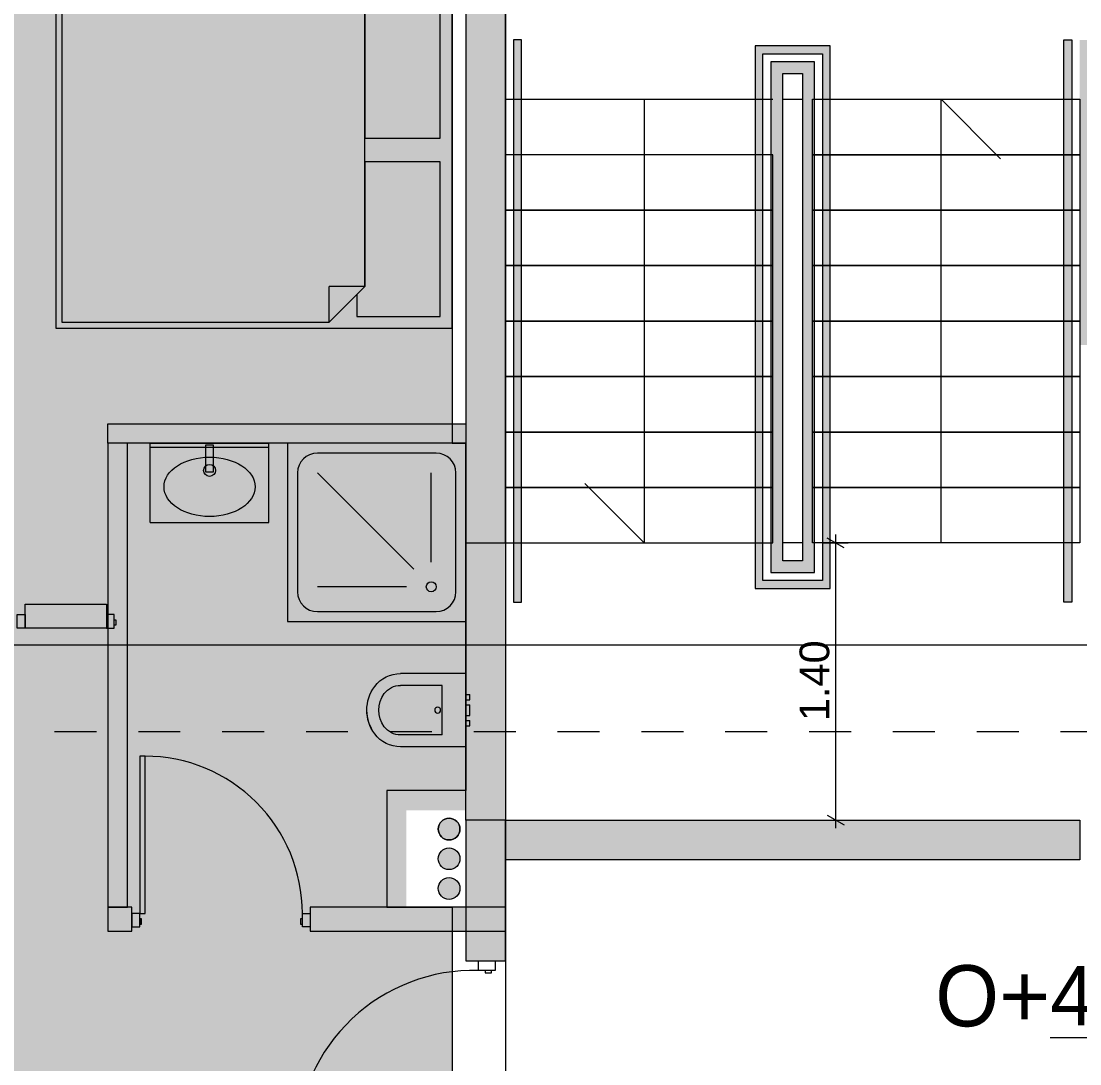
# Model space of a CAD drawing. Header units: millimetres. Extents: x 475159934 to 476245151, y 4620917055 to 4621447368.
# Drawn here: x 475259279 to 475264624, y 4621054556 to 4621059821 of the extents above; entities that cross this region are included whole.
import ezdxf

# ---------------------------------------------------------------- set-up
doc = ezdxf.new("R2010")
doc.units = ezdxf.units.MM
doc.header["$MEASUREMENT"] = 0
doc.set_wipeout_variables(frame=1)
doc.linetypes.add('Dashed', pattern=[423.333333, 211.666667, -211.666667])
doc.linetypes.add('Wipeout_Contour', pattern=[1000, 0, -1000])
for name, color, linetype, lineweight in [('2D Drafting - General_Pen_No__1_Pen_No__7_Pen_No__7', 7, 'Continuous', 0), ('2D Drafting - General_Pen_No__250_Pen_No__2_Pen_No__250', 7, 'Continuous', 0), ('2D Drafting - General_Pen_No__250_Pen_No__2_Pen_No__7', 7, 'Continuous', 0), ('2D Drafting - General_Pen_No__250_Pen_No__7_Pen_No__154', 154, 'Continuous', 0), ('2D Drafting - General_Pen_No__250_Pen_No__7_Pen_No__250', 7, 'Continuous', 0), ('2D Drafting - General_Pen_No__250_Pen_No__7_Pen_No__7', 7, 'Continuous', 0), ('2D Drafting - General_Pen_No__7_Pen_No__7_Pen_No__7', 7, 'Continuous', 0), ('Doors_Pen_No__7_Pen_No__7_Pen_No__7', 7, 'Continuous', 0), ('G-Anno-Nplt_Pen_No__151', 151, 'Continuous', 0), ('G-Anno-Nplt_Pen_No__4', 7, 'Continuous', 0), ('G-Anno-Nplt_Pen_No__7', 7, 'Continuous', 0), ('gegmebi_Pen_No__7_Pen_No__7', 7, 'Continuous', 0), ('New_._Pen_No__1', 1, 'Continuous', 0), ('New_2D Drafting - General_Pen_No__1', 1, 'Continuous', 0), ('New_2D Drafting - General_Pen_No__4', 7, 'Continuous', 0), ('New_shenobebi_Pen_No__1', 1, 'Continuous', 0), ('shaxtebi da milebi_Pen_No__1_Pen_No__1_Pen_No__1', 1, 'Continuous', 0), ('shaxtebi da milebi_Pen_No__5_Pen_No__5_Pen_No__5', 5, 'Continuous', 0), ('zoma_Pen_No__142', 142, 'Continuous', 0), ('zoma_Pen_No__5_Pen_No__5', 5, 'Continuous', 0)]:
    doc.layers.add(name, color=color, linetype=linetype, lineweight=lineweight)
for name, color, linetype in [('New_Interior - Furniture', 7, 'Continuous'), ('New_R03_Nakveti', 7, 'Continuous'), ('zoma', 7, 'Continuous')]:
    doc.layers.add(name, color=color, linetype=linetype)
for name, color, linetype, lineweight, true_color in [('New_Interior - Furniture _Pen_No__252', 7, 'Continuous', 0, 0x666666), ('New_R03_Nakveti_Pen_No__252', 7, 'Continuous', 0, 0x666666), ('shaxtebi da milebi_Pen_No__1_Pen_No__1_Pen_No__252', 7, 'Continuous', 0, 0x666666)]:
    doc.layers.add(name, color=color, linetype=linetype, lineweight=lineweight, true_color=true_color)
doc.styles.add('GENERATED_STYLE_3', font='arial.ttf')
doc.styles.add('GENERATED_STYLE_6', font='avaza.ttf')
doc.dimstyles.new('GENERATED_STYLE__3', dxfattribs={"dimtxt": 200, "dimasz": 64.421331, "dimexe": 0.18, "dimexo": 3, "dimgap": 0, "dimtad": 1, "dimtih": 1, "dimtoh": 1, "dimlfac": 0.001, "dimzin": 0, "dimdsep": 46, "dimtxsty": 'GENERATED_STYLE_3', "dimblk": 'ARROWHEAD_2', "dimblk1": 'ARROWHEAD_2', "dimblk2": 'ARROWHEAD_2', "dimcen": 0.09, "dimclrd": 142, "dimclre": 142, "dimclrt": 142, "dimadec": 0, "dimazin": 0, "dimtfac": 1, "dimtdec": 4, "dimtmove": 0, "dimatfit": 3, "dimfxl": 1, "dimtolj": 1, "dimtzin": 0, "dimarcsym": 0})
doc.dimstyles.new('GENERATED_STYLE__5', dxfattribs={"dimtxt": 150, "dimasz": 64.421331, "dimexe": 0.18, "dimexo": 3, "dimgap": 0, "dimtad": 1, "dimlfac": 0.001, "dimzin": 0, "dimdsep": 46, "dimtxsty": 'GENERATED_STYLE_3', "dimblk": 'ARROWHEAD_2', "dimblk1": 'ARROWHEAD_2', "dimblk2": 'ARROWHEAD_2', "dimcen": 0.09, "dimclrd": 142, "dimclre": 142, "dimclrt": 142, "dimadec": 0, "dimazin": 0, "dimtfac": 1, "dimtdec": 4, "dimtmove": 0, "dimatfit": 3, "dimfxl": 1, "dimtolj": 1, "dimtzin": 0, "dimarcsym": 0})
doc.dimstyles.new('GENERATED_STYLE__6', dxfattribs={"dimtxt": 200, "dimasz": 64.421331, "dimexe": 0.18, "dimexo": 3, "dimgap": 0, "dimtad": 1, "dimlfac": 0.001, "dimzin": 0, "dimdsep": 46, "dimtxsty": 'GENERATED_STYLE_3', "dimblk": 'ARROWHEAD_2', "dimblk1": 'ARROWHEAD_2', "dimblk2": 'ARROWHEAD_2', "dimcen": 0.09, "dimclrd": 142, "dimclre": 142, "dimclrt": 142, "dimadec": 0, "dimazin": 0, "dimtfac": 1, "dimtdec": 4, "dimtmove": 0, "dimatfit": 3, "dimfxl": 1, "dimtolj": 1, "dimtzin": 0, "dimarcsym": 0})

# ---------------------------------------------------------------- blocks, each defined once
blk = doc.blocks.new('Bed Layout 23_5')
at = {"layer": 'New_R03_Nakveti_Pen_No__252', "color": 251, "linetype": 'Continuous', "lineweight": 0, "true_color": 0x666666}
for p, q in [((-900, 0), (-1399.9, 0)), ((-1399.9, 0), (-1399.9, -300)), ((-900, -300), (-900, 0)), ((900, 0), (-900, 0)), ((-900, 0), (-900, -2000)), ((900, -2000), (900, 0)), ((-1399.9, -300), (-900, -300)), ((-690, -440), (-870, -620)), ((0, -440), (-690, -440)), ((-690, -440), (-690, -620)), ((690, -440), (0, -440)), ((870, -620), (690, -440)), ((690, -440), (690, -620)), ((-870, -620), (-870, -1970)), ((-870, -620), (-690, -620)), ((870, -620), (690, -620)), ((870, -1970), (870, -620)), ((-870, -1970), (0, -1970)), ((0, -1970), (870, -1970)), ((-900, -2000), (900, -2000))]:
    blk.add_line(p, q, dxfattribs=at)
at = {"layer": 'New_R03_Nakveti_Pen_No__252', "color": 251, "linetype": 'Continuous', "lineweight": 0, "true_color": 0x666666, "flags": 128}
for points in [[(-60, -440), (-60, -60), (-840, -60), (-840, -480), (-730, -480), (-690, -440)], [(690, -440), (730, -480), (840, -480), (840, -60), (60, -60), (60, -440)]]:
    blk.add_lwpolyline(points, close=True, dxfattribs=at)
blk = doc.blocks.new('Shower Tray 26_6')
at = {"layer": 'New_Interior - Furniture _Pen_No__252', "color": 251, "linetype": 'Continuous', "lineweight": 0, "true_color": 0x666666}
for p, q in [((750, 850), (150, 850)), ((50, 750), (50, 150)), ((175, 300), (175, 750)), ((263.4, 263.4), (750, 750)), ((850, 150), (850, 750)), ((300, 175), (750, 175)), ((150, 50), (750, 50))]:
    blk.add_line(p, q, dxfattribs=at)
at = {"layer": 'New_Interior - Furniture _Pen_No__252', "color": 251, "linetype": 'Continuous', "lineweight": 0, "true_color": 0x666666, "flags": 128}
blk.add_lwpolyline([(900, 0), (900, 900), (0, 900), (0, 0)], close=True, dxfattribs=at)
at = {"layer": 'New_Interior - Furniture _Pen_No__252', "color": 251, "linetype": 'Continuous', "lineweight": 0, "true_color": 0x666666}
blk.add_circle((175, 175), 25, dxfattribs=at)
for centre, start, end in [((150, 750), 90, 180), ((750, 750), 0, 90), ((150, 150), 180, 270), ((750, 150), 270, 0)]:
    blk.add_arc(centre, 100, start, end, dxfattribs=at)
blk = doc.blocks.new('Multi-Basin Counter 26')
at = {"layer": 'New_Interior - Furniture _Pen_No__252', "color": 251, "linetype": 'Continuous', "lineweight": 0, "true_color": 0x666666}
for p, q in [((-300, 0), (300, 0)), ((-300, -400), (-300, 0)), ((300, -400), (300, 0)), ((-300, -20), (300, -20)), ((-300, -400), (300, -400))]:
    blk.add_line(p, q, dxfattribs=at)
at = {"layer": 'New_Interior - Furniture _Pen_No__252', "color": 251, "linetype": 'Continuous', "lineweight": 0, "true_color": 0x666666, "flags": 128}
blk.add_lwpolyline([(-20, -145), (20, -145), (20, -10), (-20, -10)], close=True, dxfattribs=at)
at = {"layer": 'New_Interior - Furniture _Pen_No__252', "color": 251, "linetype": 'Continuous', "lineweight": 0, "true_color": 0x666666}
blk.add_circle((0, -137.1895), 30, dxfattribs=at)
blk.add_ellipse((0, -220), major_axis=(230, 0), ratio=0.652173913, dxfattribs=at)
blk = doc.blocks.new('Bidet 26')
at = {"layer": 'New_Interior - Furniture _Pen_No__252', "color": 251, "linetype": 'Continuous', "lineweight": 0, "true_color": 0x666666}
for p, q in [((185, 0), (-185, 0)), ((-78.5, 20), (-74.5, 20)), ((-78.5, 0), (-78.5, 20)), ((-74.5, 20), (-65, 20)), ((-65, 20), (-55.5, 20)), ((-55.5, 20), (-51.5, 20)), ((-51.5, 0), (-51.5, 20)), ((-27, 20), (-19.1, 20)), ((-27, 0), (-27, 20)), ((-19.1, 20), (0, 20)), ((0, 20), (19.1, 20)), ((0, 0), (19.1, 0)), ((19.1, 20), (27, 20)), ((19.1, 0), (27, 0)), ((27, 0), (27, 20)), ((51.5, 20), (55.5, 20)), ((51.5, 0), (51.5, 20)), ((51.5, 0), (55.5, 0)), ((55.5, 20), (65, 20)), ((55.5, 0), (65, 0)), ((65, 20), (74.5, 20)), ((65, 0), (74.5, 0)), ((74.5, 20), (78.5, 20)), ((74.5, 0), (78.5, 0)), ((78.5, 0), (78.5, 20)), ((185, 0), (185, -330)), ((-185, 0), (-185, -330)), ((-78.5, 0), (-74.5, 0)), ((-74.5, 0), (-65, 0)), ((-65, 0), (-55.5, 0)), ((-55.5, 0), (-51.5, 0)), ((-27, 0), (-19.1, 0)), ((-19.1, 0), (0, 0)), ((-125, -120), (-125, -330)), ((-125, -120), (125, -120)), ((125, -120), (125, -330))]:
    blk.add_line(p, q, dxfattribs=at)
blk.add_circle((0, -142.5), 15, dxfattribs=at)
for centre, radius, start, end in [((-22.5, -330), 162.5, 180, 233.1301), ((-22.5, -330), 162.5, 180, 233.1301), ((-22.5, -330), 102.5, 180, 233.1301), ((22.5, -330), 102.5, 306.8699, 0), ((22.5, -330), 162.5, 306.8699, 0), ((0, -300), 140, 233.1301, 306.8699), ((0, -300), 200, 233.1301, 306.8699), ((0, -300), 200, 233.1301, 270)]:
    blk.add_arc(centre, radius, start, end, dxfattribs=at)
blk = doc.blocks.new('*D673', base_point=(475826095.8, 4621095193.2))
at = {"layer": 'zoma_Pen_No__142', "color": 142, "linetype": 'Continuous', "lineweight": 0, "transparency": 16777216}
for p, q in [((475263327.7, 4621057186.8), (475263454.9, 4621057186.8)), ((475263433.7, 4621057162.3), (475263348.9, 4621057211.3)), ((475263391.3, 4621057228.3), (475263391.3, 4621057186.8)), ((475263391.3, 4621057186.8), (475263391.3, 4621055786.8)), ((475263348.9, 4621055811.3), (475263433.7, 4621055762.3)), ((475263327.7, 4621055786.8), (475263454.9, 4621055786.8)), ((475263391.3, 4621055786.8), (475263391.3, 4621055745.4))]:
    blk.add_line(p, q, dxfattribs=at)
at = {"layer": 'zoma_Pen_No__142', "color": 142, "lineweight": 0, "transparency": 16777216, "insert": (475263361.3, 4621056286.6), "char_height": 150, "attachment_point": 7, "rotation": 90, "style": 'GENERATED_STYLE_3'}
blk.add_mtext('\\A1;{\\pql;\\fArial|b0|i0|c204|p0;\\W1.000000;1.40}', dxfattribs=at)
blk = doc.blocks.new('ARROWHEAD_2')
at = {"color": 0, "linetype": 'Continuous', "lineweight": 0}
for p, q in [((0, 0), (-1, 0)), ((-0.378, -0.655), (0.378, 0.655))]:
    blk.add_line(p, q, dxfattribs=at)
blk = doc.blocks.new('*D674', base_point=(475826095.8, 4621095193.2))
at = {"layer": 'zoma_Pen_No__142', "color": 142, "linetype": 'Continuous', "lineweight": 0, "transparency": 16777216}
for p, q in [((475263327.7, 4621057186.8), (475263454.9, 4621057186.8)), ((475263433.7, 4621057162.3), (475263348.9, 4621057211.3)), ((475263391.3, 4621057228.3), (475263391.3, 4621057186.8)), ((475263391.3, 4621057186.8), (475263391.3, 4621055786.8)), ((475263348.9, 4621055811.3), (475263433.7, 4621055762.3)), ((475263327.7, 4621055786.8), (475263454.9, 4621055786.8)), ((475263391.3, 4621055786.8), (475263391.3, 4621055745.4))]:
    blk.add_line(p, q, dxfattribs=at)
at = {"layer": 'zoma_Pen_No__142', "color": 142, "lineweight": 0, "transparency": 16777216, "insert": (475263361.3, 4621056286.6), "char_height": 150, "attachment_point": 7, "rotation": 90, "style": 'GENERATED_STYLE_3'}
blk.add_mtext('\\A1;{\\pql;\\fArial|b0|i0|c204|p0;\\W1.000000;1.40}', dxfattribs=at)
blk = doc.blocks.new('*D713', base_point=(475826095.8, 4621095193.2))
at = {"layer": 'zoma_Pen_No__142', "color": 142, "linetype": 'Continuous', "lineweight": 0, "transparency": 16777216}
for p, q in [((475255024.3, 4621039701.2), (475255024.3, 4621039828.4)), ((475261524.3, 4621039701.2), (475261524.3, 4621039828.4)), ((475255048.8, 4621039807.2), (475254999.9, 4621039722.4)), ((475255024.3, 4621039764.8), (475261524.3, 4621039764.8)), ((475261548.8, 4621039807.2), (475261499.9, 4621039722.4))]:
    blk.add_line(p, q, dxfattribs=at)
at = {"layer": 'zoma_Pen_No__142', "color": 142, "lineweight": 0, "transparency": 16777216, "char_height": 200, "attachment_point": 7, "style": 'GENERATED_STYLE_3'}
for s, insert in [('\\A1;{\\pql;\\fArial|b0|i0|c204|p0;\\W1.000000;0.40}', (475255048.8, 4621039804.8)), ('\\A1;{\\pql;\\fArial|b0|i0|c204|p0;\\W1.000000;6.50}', (475258007.4, 4621039804.8)), ('\\A1;{\\pql;\\fArial|b0|i0|c204|p0;\\W1.000000;0.40}', (475260966, 4621039804.8))]:
    blk.add_mtext(s, dxfattribs=dict(at, insert=insert))
blk = doc.blocks.new('*D714', base_point=(475826095.8, 4621095193.2))
at = {"layer": 'zoma_Pen_No__142', "color": 142, "linetype": 'Continuous', "lineweight": 0, "transparency": 16777216}
for p, q in [((475261524.3, 4621039701.2), (475261524.3, 4621039828.4)), ((475261924.3, 4621039701.2), (475261924.3, 4621039828.4)), ((475261548.8, 4621039807.2), (475261499.9, 4621039722.4)), ((475261524.3, 4621039764.8), (475261924.3, 4621039764.8)), ((475261948.8, 4621039807.2), (475261899.9, 4621039722.4))]:
    blk.add_line(p, q, dxfattribs=at)
blk = doc.blocks.new('*D715', base_point=(475826095.8, 4621095193.2))
at = {"layer": 'zoma_Pen_No__142', "color": 142, "linetype": 'Continuous', "lineweight": 0, "transparency": 16777216}
for p, q in [((475261924.3, 4621039701.2), (475261924.3, 4621039828.4)), ((475268424.3, 4621039701.2), (475268424.3, 4621039828.4)), ((475261948.8, 4621039807.2), (475261899.9, 4621039722.4)), ((475261924.3, 4621039764.8), (475268424.3, 4621039764.8)), ((475268448.8, 4621039807.2), (475268399.9, 4621039722.4))]:
    blk.add_line(p, q, dxfattribs=at)
at = {"layer": 'zoma_Pen_No__142', "color": 142, "lineweight": 0, "transparency": 16777216, "char_height": 200, "attachment_point": 7, "style": 'GENERATED_STYLE_3'}
for s, insert in [('\\A1;{\\pql;\\fArial|b0|i0|c204|p0;\\W1.000000;6.50}', (475264907.4, 4621039804.8)), ('\\A1;{\\pql;\\fArial|b0|i0|c204|p0;\\W1.000000;0.40}', (475267866, 4621039804.8))]:
    blk.add_mtext(s, dxfattribs=dict(at, insert=insert))
blk = doc.blocks.new('*D731', base_point=(475826095.8, 4621095193.2))
at = {"layer": 'zoma_Pen_No__142', "color": 142, "linetype": 'Continuous', "lineweight": 0, "transparency": 16777216}
for p, q in [((475300034.2, 4621061002.2), (475299949.4, 4621061051.2)), ((475299991.8, 4621061026.7), (475299991.8, 4621061068.1)), ((475300055.4, 4621061026.7), (475299928.2, 4621061026.7)), ((475299991.8, 4621041672.1), (475299991.8, 4621061026.7)), ((475299949.4, 4621041696.5), (475300034.2, 4621041647.6)), ((475300055.4, 4621041672.1), (475299928.2, 4621041672.1)), ((475299991.8, 4621041630.6), (475299991.8, 4621041672.1))]:
    blk.add_line(p, q, dxfattribs=at)
at = {"layer": 'zoma_Pen_No__142', "color": 142, "lineweight": 0, "transparency": 16777216, "insert": (475299951.8, 4621051006.2), "char_height": 200, "attachment_point": 7, "rotation": 90, "style": 'GENERATED_STYLE_3'}
blk.add_mtext('\\A1;{\\pql;\\fArial|b0|i0|c204|p0;\\W1.000000;19.35}', dxfattribs=at)
blk = doc.blocks.new('*D755', base_point=(475826095.8, 4621095193.2))
at = {"layer": 'zoma_Pen_No__142', "color": 142, "linetype": 'Continuous', "lineweight": 0, "transparency": 16777216}
for p, q in [((475255043.8, 4621063231.9), (475254994.9, 4621063147.1)), ((475255019.4, 4621063125.9), (475255019.4, 4621063253.1)), ((475261543.8, 4621063231.9), (475261494.9, 4621063147.1)), ((475261519.4, 4621063125.9), (475261519.4, 4621063253.1)), ((475255019.4, 4621063189.5), (475261519.4, 4621063189.5))]:
    blk.add_line(p, q, dxfattribs=at)
at = {"layer": 'zoma_Pen_No__142', "color": 142, "lineweight": 0, "transparency": 16777216, "char_height": 200, "attachment_point": 7, "style": 'GENERATED_STYLE_3'}
for s, insert in [('\\A1;{\\pql;\\fArial|b0|i0|c204|p0;\\W1.000000;0.40}', (475255043.9, 4621063229.5)), ('\\A1;{\\pql;\\fArial|b0|i0|c204|p0;\\W1.000000;6.50}', (475258002.4, 4621063229.5)), ('\\A1;{\\pql;\\fArial|b0|i0|c204|p0;\\W1.000000;0.40}', (475260961, 4621063229.5))]:
    blk.add_mtext(s, dxfattribs=dict(at, insert=insert))
blk = doc.blocks.new('*D756', base_point=(475826095.8, 4621095193.2))
at = {"layer": 'zoma_Pen_No__142', "color": 142, "linetype": 'Continuous', "lineweight": 0, "transparency": 16777216}
for p, q in [((475261543.8, 4621063231.9), (475261494.9, 4621063147.1)), ((475261519.4, 4621063125.9), (475261519.4, 4621063253.1)), ((475261943.8, 4621063231.9), (475261894.9, 4621063147.1)), ((475261919.4, 4621063125.9), (475261919.4, 4621063253.1)), ((475261519.4, 4621063189.5), (475261919.4, 4621063189.5))]:
    blk.add_line(p, q, dxfattribs=at)
blk = doc.blocks.new('*D757', base_point=(475826095.8, 4621095193.2))
at = {"layer": 'zoma_Pen_No__142', "color": 142, "linetype": 'Continuous', "lineweight": 0, "transparency": 16777216}
for p, q in [((475261943.8, 4621063231.9), (475261894.9, 4621063147.1)), ((475261919.4, 4621063125.9), (475261919.4, 4621063253.1)), ((475268443.8, 4621063231.9), (475268394.9, 4621063147.1)), ((475268419.4, 4621063125.9), (475268419.4, 4621063253.1)), ((475261919.4, 4621063189.5), (475268419.4, 4621063189.5))]:
    blk.add_line(p, q, dxfattribs=at)
at = {"layer": 'zoma_Pen_No__142', "color": 142, "lineweight": 0, "transparency": 16777216, "char_height": 200, "attachment_point": 7, "style": 'GENERATED_STYLE_3'}
for s, insert in [('\\A1;{\\pql;\\fArial|b0|i0|c204|p0;\\W1.000000;6.50}', (475264902.4, 4621063229.5)), ('\\A1;{\\pql;\\fArial|b0|i0|c204|p0;\\W1.000000;0.40}', (475267861, 4621063229.5))]:
    blk.add_mtext(s, dxfattribs=dict(at, insert=insert))

msp = doc.modelspace()

# ---------------------------------------------------------------- hatches: boundary and pattern name
at = {"layer": '2D Drafting - General_Pen_No__250_Pen_No__2_Pen_No__7', "linetype": 'Continuous', "lineweight": 0}
for points in [[(475261524.336, 4621057787.978), (475261524.336, 4621057689.854), (475259716.267, 4621057689.854), (475259716.267, 4621057787.978)], [(475259716.267, 4621055346.689), (475259815.991, 4621055346.689), (475259815.991, 4621057689.854), (475259716.267, 4621057689.854)]]:
    msp.add_hatch(color=7, dxfattribs=at).paths.add_polyline_path(points)
at = {"layer": '2D Drafting - General_Pen_No__250_Pen_No__7_Pen_No__154', "linetype": 'Continuous', "lineweight": 0}
msp.add_hatch(color=154, dxfattribs=at).paths.add_polyline_path([(475261524.343, 4621057186.712), (475261724.343, 4621057186.712), (475261724.343, 4621055786.621), (475261524.343, 4621055786.621)])
at = {"layer": '2D Drafting - General_Pen_No__250_Pen_No__7_Pen_No__7', "linetype": 'Continuous', "lineweight": 0}
for points in [[(475261524.343, 4621060626.696), (475261524.343, 4621057186.653), (475261724.343, 4621057186.653), (475261724.343, 4621060626.696)], [(475264824.343, 4621059726.653), (475264824.343, 4621058186.621), (475264624.343, 4621058186.621), (475264624.343, 4621059726.653)], [(475259298.504, 4621056876.689), (475259708.772, 4621056876.689), (475259708.772, 4621056756.689), (475259298.504, 4621056756.689)], [(475261524.322, 4621055937.065), (475261124.322, 4621055937.065), (475261124.322, 4621055247.046), (475261724.322, 4621055247.046), (475261724.322, 4621055346.689), (475261224.322, 4621055346.689), (475261224.322, 4621055836.877), (475261524.322, 4621055836.877)], [(475261524.343, 4621055786.621), (475261524.343, 4621055076.653), (475261724.343, 4621055076.653), (475261724.343, 4621055786.621)], [(475259838.008, 4621055226.689), (475259838.008, 4621055346.689), (475259716.267, 4621055346.689), (475259716.267, 4621055226.689)], [(475261724.336, 4621055346.689), (475260738.008, 4621055346.689), (475260738.008, 4621055226.689), (475261724.336, 4621055226.689)]]:
    msp.add_hatch(color=7, dxfattribs=at).paths.add_polyline_path(points)
at = {"layer": 'G-Anno-Nplt_Pen_No__151', "linetype": 'Continuous', "lineweight": 0, "true_color": 0x1f2f3f}
msp.add_hatch(color=169, dxfattribs=at).paths.add_polyline_path([(475254894.632, 4621060556.696), (475255094.343, 4621060556.696), (475255094.343, 4621060756.689), (475261454.633, 4621060756.689), (475261454.632, 4621060556.689), (475261454.632, 4621057689.854), (475261524.336, 4621057689.854), (475261524.336, 4621055937.065), (475261124.322, 4621055937.065), (475261124.322, 4621055346.689), (475261454.632, 4621055346.689), (475261454.632, 4621053696.689), (475255294.331, 4621053696.689), (475255294.35, 4621054286.881), (475254894.632, 4621054286.894)])
at = {"layer": 'G-Anno-Nplt_Pen_No__7', "linetype": 'Continuous', "lineweight": 0}
msp.add_hatch(color=7, dxfattribs=at).paths.add_polyline_path([(475264624.343, 4621055586.621), (475261724.343, 4621055586.621), (475261724.343, 4621055786.621), (475264624.343, 4621055786.621)])
at = {"layer": 'New_2D Drafting - General_Pen_No__1', "linetype": 'Continuous', "lineweight": 0}
for points in [[(475261764.343, 4621056886.653), (475261804.343, 4621056886.653), (475261804.343, 4621059726.653), (475261764.343, 4621059726.653)], [(475264584.343, 4621056886.653), (475264544.343, 4621056886.653), (475264544.343, 4621059726.653), (475264584.343, 4621059726.653)]]:
    msp.add_hatch(color=1, dxfattribs=at).paths.add_polyline_path(points)
h = msp.add_hatch(color=1, dxfattribs=at)
h.paths.add_polyline_path([(475262984.343, 4621056956.545), (475263364.343, 4621056956.545), (475263364.343, 4621057086.653), (475263364.343, 4621059696.56), (475262984.343, 4621059696.56)])
h.paths.add_polyline_path([(475263324.343, 4621056996.545), (475263024.343, 4621056996.545), (475263024.343, 4621059656.56), (475263324.343, 4621059656.56)], flags=0)
h = msp.add_hatch(color=1, dxfattribs=at)
h.paths.add_polyline_path([(475263064.343, 4621057036.545), (475263284.343, 4621057036.545), (475263284.343, 4621059616.56), (475263064.343, 4621059616.56)])
h.paths.add_polyline_path([(475263124.343, 4621057096.545), (475263124.343, 4621059556.56), (475263224.343, 4621059556.56), (475263224.343, 4621057096.545)], flags=0)
at = {"layer": 'shaxtebi da milebi_Pen_No__1_Pen_No__1_Pen_No__1', "linetype": 'Continuous', "lineweight": 0}
msp.add_hatch(color=1, dxfattribs=at).paths.add_polyline_path([(475261439.322, 4621055496.689, 1), (475261439.322, 4621055386.689, 1)])
at = {"layer": 'shaxtebi da milebi_Pen_No__1_Pen_No__1_Pen_No__252', "linetype": 'Continuous', "lineweight": 0, "true_color": 0x666666}
msp.add_hatch(color=251, dxfattribs=at).paths.add_polyline_path([(475261439.322, 4621055796.689, 1), (475261439.322, 4621055686.689, 1)])
at = {"layer": 'shaxtebi da milebi_Pen_No__5_Pen_No__5_Pen_No__5', "linetype": 'Continuous', "lineweight": 0}
msp.add_hatch(color=5, dxfattribs=at).paths.add_polyline_path([(475261439.322, 4621055646.689, -1), (475261439.322, 4621055536.689, -1)])

# ---------------------------------------------------------------- linework, layer by layer
at = {"layer": '2D Drafting - General_Pen_No__1_Pen_No__7_Pen_No__7', "color": 7, "linetype": 'Continuous', "lineweight": 0}
msp.add_arc((475261562.591, 4621054134.375), 893.239, 88.396194, 178.396194, dxfattribs=at)
at = {"layer": '2D Drafting - General_Pen_No__250_Pen_No__2_Pen_No__250', "color": 7, "linetype": 'Continuous', "lineweight": 0, "flags": 128}
for points in [[(475261524.336, 4621057787.978), (475261524.336, 4621057689.854), (475259716.267, 4621057689.854), (475259716.267, 4621057787.978)], [(475259716.267, 4621055346.689), (475259815.991, 4621055346.689), (475259815.991, 4621057689.854), (475259716.267, 4621057689.854)]]:
    msp.add_lwpolyline(points, close=True, dxfattribs=at)
at = {"layer": '2D Drafting - General_Pen_No__250_Pen_No__7_Pen_No__250', "color": 7, "linetype": 'Continuous', "lineweight": 0, "flags": 128}
for points in [[(475261524.343, 4621060626.696), (475261524.343, 4621057186.653), (475261724.343, 4621057186.653), (475261724.343, 4621060626.696)], [(475261524.343, 4621057186.712), (475261724.343, 4621057186.712), (475261724.343, 4621055786.621), (475261524.343, 4621055786.621)], [(475259298.504, 4621056876.689), (475259708.772, 4621056876.689), (475259708.772, 4621056756.689), (475259298.504, 4621056756.689)], [(475261524.343, 4621055786.621), (475261524.343, 4621055076.653), (475261724.343, 4621055076.653), (475261724.343, 4621055786.621)], [(475259838.008, 4621055226.689), (475259838.008, 4621055346.689), (475259716.267, 4621055346.689), (475259716.267, 4621055226.689)], [(475261724.336, 4621055346.689), (475260738.008, 4621055346.689), (475260738.008, 4621055226.689), (475261724.336, 4621055226.689)]]:
    msp.add_lwpolyline(points, close=True, dxfattribs=at)
at = {"layer": '2D Drafting - General_Pen_No__7_Pen_No__7_Pen_No__7', "color": 7, "linetype": 'Continuous', "lineweight": 0}
msp.add_arc((475259904.186, 4621055315.563), 794.311, 359.998324, 90.000006, dxfattribs=at)
at = {"layer": 'Doors_Pen_No__7_Pen_No__7_Pen_No__7', "color": 7, "linetype": 'Continuous', "lineweight": 0, "flags": 128}
for points in [[(475259298.506, 4621056756.689), (475259258.995, 4621056756.688), (475259258.993, 4621056824.421), (475259298.504, 4621056824.422)], [(475259708.771, 4621056756.689), (475259748.282, 4621056756.688), (475259748.284, 4621056824.421), (475259708.772, 4621056824.422)], [(475259757.171, 4621056771.088), (475259748.282, 4621056771.088), (475259748.283, 4621056797.755), (475259757.172, 4621056797.754)], [(475259877.519, 4621055315.563), (475259904.186, 4621055315.563), (475259904.186, 4621056109.874), (475259877.519, 4621056109.874)], [(475259838.008, 4621055247.83), (475259877.519, 4621055247.83), (475259877.519, 4621055315.563), (475259838.008, 4621055315.563)], [(475260738.008, 4621055247.807), (475260698.497, 4621055247.807), (475260698.497, 4621055315.54), (475260738.008, 4621055315.54)], [(475259877.519, 4621055262.23), (475259886.408, 4621055262.23), (475259886.408, 4621055288.897), (475259877.519, 4621055288.897)], [(475260689.608, 4621055262.207), (475260698.497, 4621055262.207), (475260698.497, 4621055288.873), (475260689.608, 4621055288.873)], [(475261672.257, 4621055076.653), (475261672.257, 4621055027.264), (475261587.591, 4621055027.264), (475261587.591, 4621055076.653)], [(475261654.257, 4621055016.153), (475261654.257, 4621055027.264), (475261620.924, 4621055027.264), (475261620.924, 4621055016.153)]]:
    msp.add_lwpolyline(points, close=True, dxfattribs=at)
at = {"layer": 'G-Anno-Nplt_Pen_No__4', "color": 7, "linetype": 'Continuous', "lineweight": 0, "flags": 128}
for points in [[(475254894.632, 4621060556.696), (475255094.343, 4621060556.696), (475255094.343, 4621060756.689), (475261454.633, 4621060756.689), (475261454.632, 4621060556.689), (475261454.632, 4621057689.854), (475261524.336, 4621057689.854), (475261524.336, 4621055937.065), (475261124.322, 4621055937.065), (475261124.322, 4621055346.689), (475261454.632, 4621055346.689), (475261454.632, 4621053696.689), (475255294.331, 4621053696.689), (475255294.35, 4621054286.881), (475254894.632, 4621054286.894)], [(475264624.343, 4621055586.621), (475261724.343, 4621055586.621), (475261724.343, 4621055786.621), (475264624.343, 4621055786.621)]]:
    msp.add_lwpolyline(points, close=True, dxfattribs=at)
at = {"layer": 'gegmebi_Pen_No__7_Pen_No__7', "color": 7, "linetype": 'Continuous', "lineweight": 0, "flags": 128}
for points in [[(475263074.343, 4621059146.653), (475261724.343, 4621059146.653), (475261724.343, 4621059426.653), (475263074.343, 4621059426.653)], [(475262424.343, 4621059426.653), (475262424.343, 4621057186.653), (475262124.343, 4621057486.653)], [(475263924.343, 4621057186.653), (475263924.343, 4621059426.653), (475264224.343, 4621059126.653)]]:
    msp.add_lwpolyline(points, dxfattribs=at)
for points in [[(475263224.343, 4621057186.653), (475263124.343, 4621057186.653), (475263124.343, 4621059426.653), (475263224.343, 4621059426.653)], [(475263274.343, 4621059146.653), (475263274.343, 4621059426.653), (475264624.343, 4621059426.653), (475264624.343, 4621059146.653)], [(475263074.343, 4621058866.653), (475263074.343, 4621059146.653), (475261724.343, 4621059146.653), (475261724.343, 4621058866.653)], [(475263274.343, 4621058866.653), (475263274.343, 4621059146.653), (475264624.343, 4621059146.653), (475264624.343, 4621058866.653)], [(475263074.343, 4621058586.653), (475263074.343, 4621058866.653), (475261724.343, 4621058866.653), (475261724.343, 4621058586.653)], [(475263274.343, 4621058586.653), (475263274.343, 4621058866.653), (475264624.343, 4621058866.653), (475264624.343, 4621058586.653)], [(475263074.343, 4621058306.653), (475263074.343, 4621058586.653), (475261724.343, 4621058586.653), (475261724.343, 4621058306.653)], [(475263274.343, 4621058306.653), (475263274.343, 4621058586.653), (475264624.343, 4621058586.653), (475264624.343, 4621058306.653)], [(475263074.343, 4621058026.653), (475263074.343, 4621058306.653), (475261724.343, 4621058306.653), (475261724.343, 4621058026.653)], [(475263274.343, 4621058026.653), (475263274.343, 4621058306.653), (475264624.343, 4621058306.653), (475264624.343, 4621058026.653)], [(475263074.343, 4621057746.653), (475263074.343, 4621058026.653), (475261724.343, 4621058026.653), (475261724.343, 4621057746.653)], [(475263274.343, 4621057746.653), (475263274.343, 4621058026.653), (475264624.343, 4621058026.653), (475264624.343, 4621057746.653)], [(475263074.343, 4621057466.653), (475263074.343, 4621057746.653), (475261724.343, 4621057746.653), (475261724.343, 4621057466.653)], [(475263274.343, 4621057466.653), (475263274.343, 4621057746.653), (475264624.343, 4621057746.653), (475264624.343, 4621057466.653)], [(475263074.343, 4621057186.653), (475263074.343, 4621057466.653), (475261724.343, 4621057466.653), (475261724.343, 4621057186.653)], [(475263274.343, 4621057186.653), (475263274.343, 4621057466.653), (475264624.343, 4621057466.653), (475264624.343, 4621057186.653)]]:
    msp.add_lwpolyline(points, close=True, dxfattribs=at)
at = {"layer": 'New_2D Drafting - General_Pen_No__4', "color": 7, "linetype": 'Continuous', "lineweight": 0, "flags": 128}
for points in [[(475261764.343, 4621056886.653), (475261804.343, 4621056886.653), (475261804.343, 4621059726.653), (475261764.343, 4621059726.653)], [(475262984.343, 4621056956.545), (475263364.343, 4621056956.545), (475263364.343, 4621057086.653), (475263364.343, 4621059696.56), (475262984.343, 4621059696.56)], [(475264584.343, 4621056886.653), (475264544.343, 4621056886.653), (475264544.343, 4621059726.653), (475264584.343, 4621059726.653)], [(475263324.343, 4621056996.545), (475263024.343, 4621056996.545), (475263024.343, 4621059656.56), (475263324.343, 4621059656.56)], [(475263064.343, 4621057036.545), (475263284.343, 4621057036.545), (475263284.343, 4621059616.56), (475263064.343, 4621059616.56)], [(475263124.343, 4621057096.545), (475263124.343, 4621059556.56), (475263224.343, 4621059556.56), (475263224.343, 4621057096.545)]]:
    msp.add_lwpolyline(points, close=True, dxfattribs=at)
at = {"layer": 'shaxtebi da milebi_Pen_No__1_Pen_No__1_Pen_No__1', "color": 1, "linetype": 'Continuous', "lineweight": 0, "flags": 128}
msp.add_lwpolyline([(475261439.322, 4621055496.689, -1), (475261439.322, 4621055386.689, -1)], format="xyb", close=True, dxfattribs=at)
at = {"layer": 'shaxtebi da milebi_Pen_No__1_Pen_No__1_Pen_No__252', "color": 251, "linetype": 'Continuous', "lineweight": 0, "true_color": 0x666666, "flags": 128}
for points in [[(475261439.322, 4621055796.689, 1), (475261439.322, 4621055686.689, 1)], [(475261439.322, 4621055796.689, -1), (475261439.322, 4621055686.689, -1)]]:
    msp.add_lwpolyline(points, format="xyb", close=True, dxfattribs=at)
at = {"layer": 'shaxtebi da milebi_Pen_No__5_Pen_No__5_Pen_No__5', "color": 5, "linetype": 'Continuous', "lineweight": 0, "flags": 128}
msp.add_lwpolyline([(475261439.322, 4621055646.689, -1), (475261439.322, 4621055536.689, -1)], format="xyb", close=True, dxfattribs=at)
at = {"layer": 'zoma_Pen_No__5_Pen_No__5', "color": 5, "linetype": 'Continuous', "lineweight": 0}
for p, q in [((475261724.343, 4621064307.672), (475261724.343, 4621036072.741)), ((475229343.792, 4621056672.054), (475300771.399, 4621056672.054))]:
    msp.add_line(p, q, dxfattribs=at)

# ---------------------------------------------------------------- block references
at = {"layer": 'New_Interior - Furniture', "color": 1, "linetype": 'Continuous', "lineweight": 0, "zscale": 1000}
msp.add_blockref('Multi-Basin Counter 26', (475260229.979, 4621057689.854), dxfattribs=at)
at = {"layer": 'New_Interior - Furniture', "color": 1, "linetype": 'Continuous', "lineweight": 0, "zscale": 1000, "rotation": 90}
msp.add_blockref('Shower Tray 26_6', (475261524.336, 4621056789.854), dxfattribs=at)
at = {"layer": 'New_Interior - Furniture', "color": 1, "linetype": 'Continuous', "lineweight": 0, "xscale": -1, "zscale": 1000, "rotation": 270}
msp.add_blockref('Bidet 26', (475261524.336, 4621056342.144), dxfattribs=at)
at = {"layer": 'New_R03_Nakveti', "color": 7, "linetype": 'Continuous', "lineweight": 0, "zscale": 1000, "rotation": 269.9970273048938}
msp.add_blockref('Bed Layout 23_5', (475261454.383, 4621059170.628), dxfattribs=at)

# ---------------------------------------------------------------- dimensions: what is measured, and where the dimension line sits
at = {"layer": 'zoma', "color": 142, "linetype": 'Continuous', "lineweight": 0}
for base, p1, p2, picture, middle in [((475261519.369, 4621063189.494), (475255019.368, 4621058504.999), (475261519.369, 4621058504.999), '*D755', (475258261.364, 4621063329.494)), ((475268419.368, 4621063189.494), (475261919.368, 4621058504.999), (475268419.368, 4621058504.999), '*D757', (475265161.364, 4621063329.494)), ((475261919.368, 4621063189.494), (475261519.369, 4621058504.999), (475261919.368, 4621058504.999), '*D756', (475261219.948, 4621063329.494)), ((475261524.343, 4621039764.813), (475255024.342, 4621057015.179), (475261524.343, 4621057015.179), '*D713', (475258266.338, 4621039904.813)), ((475261924.342, 4621039764.813), (475261524.343, 4621057015.179), (475261924.342, 4621057015.179), '*D714', (475261224.922, 4621039904.813)), ((475268424.342, 4621039764.813), (475261924.342, 4621057015.179), (475268424.342, 4621057015.179), '*D715', (475265166.338, 4621039904.813))]:
    dim = msp.add_linear_dim(base=base, p1=p1, p2=p2, dimstyle='GENERATED_STYLE__3', dxfattribs=at)
    dim.commit()
    dim.dimension.update_dxf_attribs({"geometry": picture, "text_midpoint": middle, "dimtype": 160})
for base, p1, p2, angle, dimstyle, picture, middle in [((475299991.81, 4621061026.688), (475233700.384, 4621041672.053), (475255415.89, 4621061026.688), 90, 'GENERATED_STYLE__6', '*D731', (475299851.81, 4621051341.197)), ((475263391.277, 4621055786.815), (475263391.277, 4621057186.815), (475263391.277, 4621055786.815), 270, 'GENERATED_STYLE__5', '*D673', (475263286.277, 4621056480.812)), ((475263391.277, 4621055786.815), (475263391.277, 4621057186.815), (475263391.277, 4621055786.815), 270, 'GENERATED_STYLE__5', '*D674', (475263286.277, 4621056480.812))]:
    dim = msp.add_linear_dim(base=base, p1=p1, p2=p2, angle=angle, dimstyle=dimstyle, dxfattribs=at)
    dim.commit()
    dim.dimension.update_dxf_attribs({"geometry": picture, "text_midpoint": middle, "dimtype": 160, "text_rotation": 90})

# ---------------------------------------------------------------- next in the draw order: wipeouts: each hides what was drawn before it
at = {"color": 1, "linetype": 'Wipeout_Contour', "lineweight": 0, "ltscale": 23227152464.33377}
msp.add_wipeout([(475263957.704, 4621054595.444), (475266798.703, 4621054595.444), (475266798.703, 4621055131.344), (475263957.704, 4621055131.344)], dxfattribs=at).dxf.layer = 'New_._Pen_No__1'

# ---------------------------------------------------------------- next in the draw order: linework, layer by layer
at = {"layer": 'New_shenobebi_Pen_No__1', "color": 1, "linetype": 'Dashed', "lineweight": 0}
msp.add_lwpolyline([(475301569.026, 4621056232.018), (475255555.776, 4621056232.018), (475255555.776, 4621052077.383), (475228397.958, 4621052077.383)], dxfattribs=at)

# ---------------------------------------------------------------- next in the draw order: texts
at = {"layer": 'New_._Pen_No__1', "color": 1, "linetype": 'Continuous', "lineweight": 0, "insert": (475265378.204, 4621055058.679), "char_height": 308.823529, "attachment_point": 2, "style": 'GENERATED_STYLE_6'}
msp.add_mtext('\\A1;{\\pqc;\\fAvaza|b0|i0|c0|p0;\\W1.000000;O\\fArial|b0|i0|c204|p0;\\H1.029412x;\\W1.000000;+\\fAvaza|b0|i0|c0|p0;\\L\\H0.943673x;\\W1.000000;\\L4\\fAvaza|b0|i0|c0|p0;\\W1.000000;.\\fAvaza|b0|i0|c0|p0;\\W1.000000;2\\fAvaza|b0|i0|c0|p0;\\W1.000000;0 (655.00) }', dxfattribs=at)

doc.saveas('drawing.dxf')
